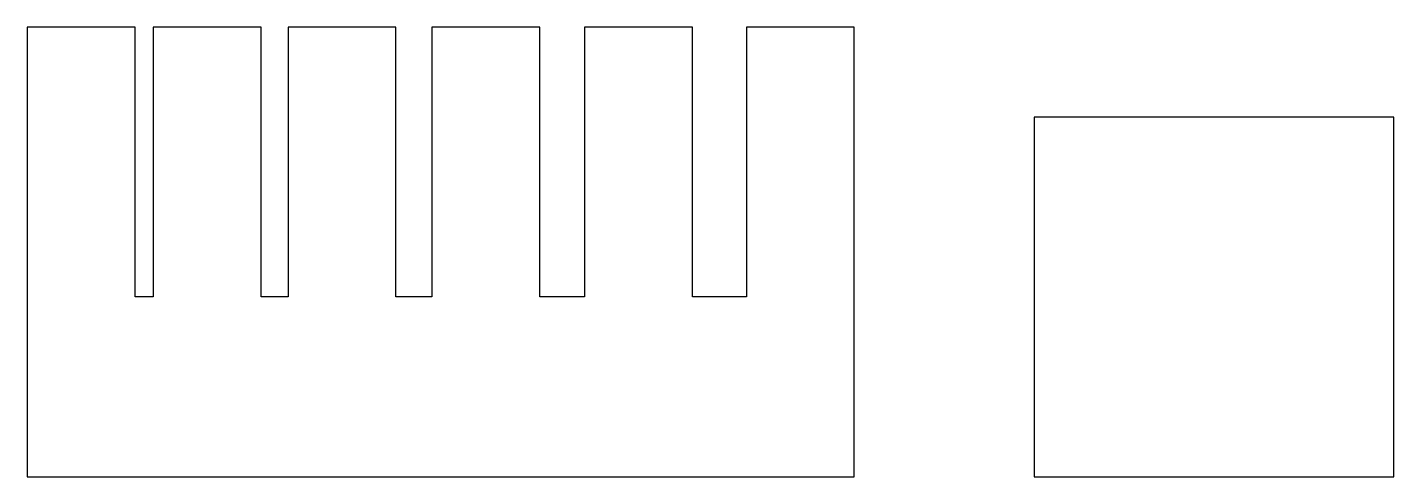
# Model space of a CAD drawing. Header units: metres. Extents: x 0 to 76, y 0 to 25.
import ezdxf

# ---------------------------------------------------------------- set-up
doc = ezdxf.new("R2010")
doc.units = ezdxf.units.M

msp = doc.modelspace()

# ---------------------------------------------------------------- linework, layer by layer
for p, q in [((6, 25), (0, 25)), ((0, 25), (0, 0)), ((6, 10), (6, 25)), ((13, 25), (7, 25)), ((7, 25), (7, 10)), ((13, 10), (13, 25)), ((20.5, 25), (14.5, 25)), ((14.5, 25), (14.5, 10)), ((20.5, 10), (20.5, 25)), ((28.5, 25), (22.5, 25)), ((22.5, 25), (22.5, 10)), ((28.5, 10), (28.5, 25)), ((37, 25), (31, 25)), ((31, 25), (31, 10)), ((37, 10), (37, 25)), ((46, 25), (40, 25)), ((40, 25), (40, 10)), ((46, 0), (46, 25)), ((76, 20), (56, 20)), ((56, 20), (56, 0)), ((76, 0), (76, 20)), ((7, 10), (6, 10)), ((14.5, 10), (13, 10)), ((22.5, 10), (20.5, 10)), ((31, 10), (28.5, 10)), ((40, 10), (37, 10)), ((0, 0), (46, 0)), ((56, 0), (76, 0))]:
    msp.add_line(p, q)

doc.saveas('drawing.dxf')
